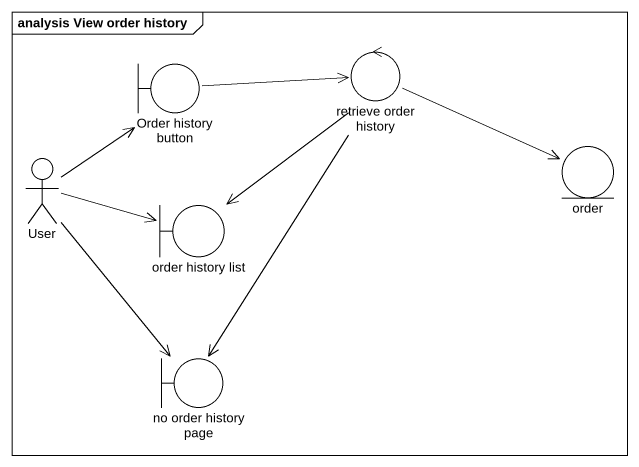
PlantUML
@startuml
mainframe analysis View order history
boundary "Order history button" as Order_history_button
control "retrieve order history" as retrieve_order_history
actor User
entity order
boundary "order history list" as order_history_list
boundary "no order history page" as no_order_history_page
Order_history_button -right-> retrieve_order_history
retrieve_order_history -right-> order
retrieve_order_history --> order_history_list
retrieve_order_history --> no_order_history_page
User -up-> Order_history_button
User -right-> order_history_list
User --> no_order_history_page
@enduml
